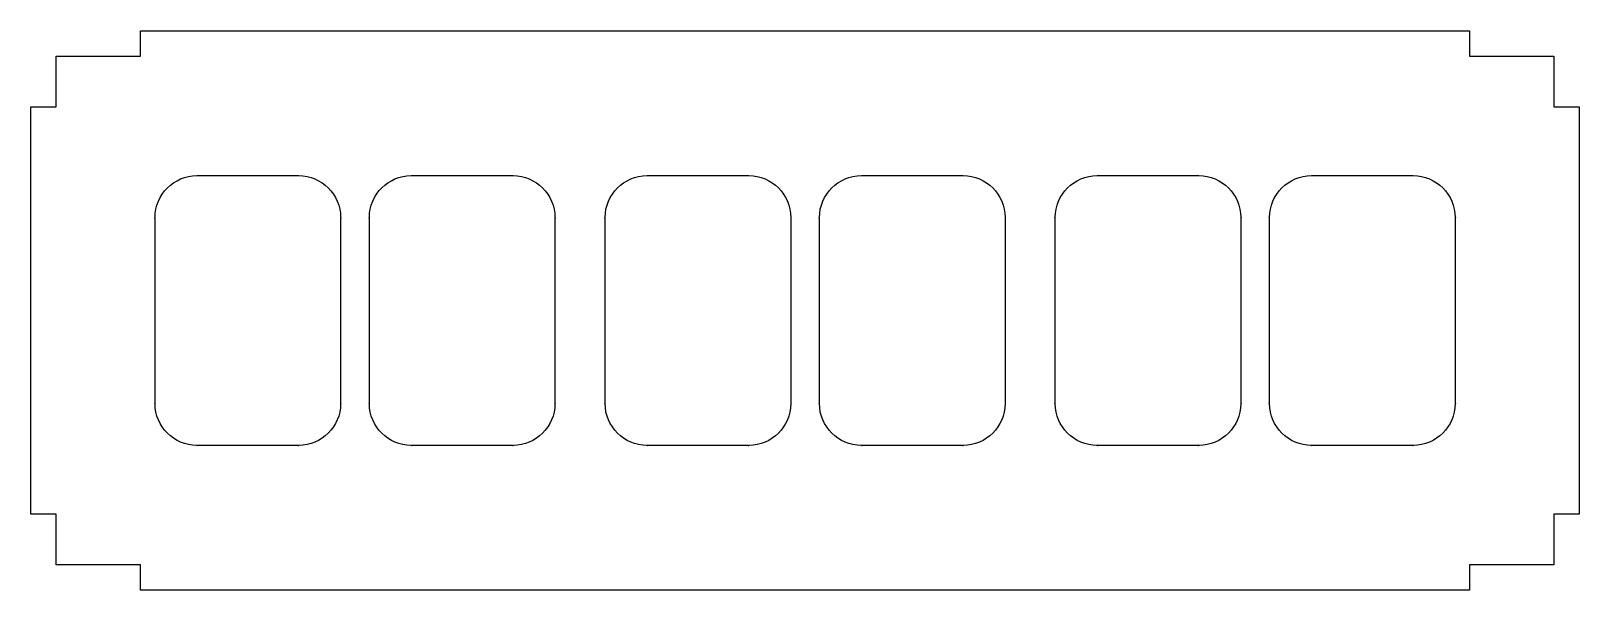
# Model space of a CAD drawing. Header units: millimetres. Extents: x -13 to 170, y -80 to -14.
import ezdxf

# ---------------------------------------------------------------- set-up
doc = ezdxf.new("R2010")
doc.units = ezdxf.units.MM
doc.layers.get('0').update_dxf_attribs({"linetype": 'CONTINUOUS'})

msp = doc.modelspace()

# ---------------------------------------------------------------- linework, layer by layer
msp.add_lwpolyline([(-13, -71.29), (-13, -23.01), (-10, -23.01), (-10, -17.01), (0, -17.01), (0, -14.01), (157.46, -14.01), (157.46, -17.01), (167.46, -17.01), (167.46, -23.01), (170.46, -23.01), (170.46, -71.29), (167.46, -71.29), (167.46, -77.29), (157.46, -77.29), (157.46, -80.29), (0, -80.29), (0, -77.29), (-10, -77.29), (-10, -71.29)], close=True)
for points in [[(1.7, -58.19, -1.000024), (1.7, -58.13), (1.7, -36.19, -1.000024), (1.7, -36.13, -0.410485), (6.67, -31.16, -1.003179), (6.73, -31.16), (18.67, -31.16, -1.003179), (18.73, -31.16, -0.410485), (23.7, -36.13, -1.003179), (23.7, -36.19), (23.7, -58.13, -1.003179), (23.7, -58.19, -0.410485), (18.73, -63.16, -1.000024), (18.67, -63.16), (6.73, -63.16, -1.000024), (6.67, -63.16, -0.410485)], [(44.13, -63.16, -1.000024), (44.07, -63.16), (32.13, -63.16, -1.000024), (32.07, -63.16, -0.410485), (27.1, -58.19, -1.000024), (27.1, -58.13), (27.1, -36.19, -1.000024), (27.1, -36.13, -0.410485), (32.07, -31.16, -1.003179), (32.13, -31.16), (44.07, -31.16, -1.003179), (44.13, -31.16, -0.410482), (49.1, -36.13, -1.001603), (49.1, -36.19), (49.1, -58.13, -1.001603), (49.1, -58.19, -0.410482)], [(55.04, -58.19, -1.001603), (55.04, -58.13), (55.04, -36.19, -1.001603), (55.04, -36.13, -0.410482), (60.01, -31.16, -1.003179), (60.07, -31.16), (72.01, -31.16, -1.003179), (72.07, -31.16, -0.410485), (77.04, -36.13, -1.003179), (77.04, -36.19), (77.04, -58.13, -1.003179), (77.04, -58.19, -0.410485), (72.07, -63.16, -1.000024), (72.01, -63.16), (60.07, -63.16, -1.000024), (60.01, -63.16, -0.410482)], [(85.41, -31.16, -1.003179), (85.47, -31.16), (97.41, -31.16, -1.003179), (97.47, -31.16, -0.410485), (102.44, -36.13, -1.003179), (102.44, -36.19), (102.44, -58.13, -1.003179), (102.44, -58.19, -0.410485), (97.47, -63.16, -1.000024), (97.41, -63.16), (85.47, -63.16, -1.000024), (85.41, -63.16, -0.410482), (80.44, -58.19, -1.001603), (80.44, -58.13), (80.44, -36.19, -1.001603), (80.44, -36.13, -0.410482)], [(125.41, -63.16, -1.000024), (125.35, -63.16), (113.41, -63.16, -1.000024), (113.35, -63.16, -0.410485), (108.38, -58.19, -1.000024), (108.38, -58.13), (108.38, -36.19, -1.000024), (108.38, -36.13, -0.410485), (113.35, -31.16, -1.003179), (113.41, -31.16), (125.35, -31.16, -1.003179), (125.41, -31.16, -0.410488), (130.38, -36.13, -1.001598), (130.38, -36.19), (130.38, -58.13, -1.001598), (130.38, -58.19, -0.410488)], [(133.78, -58.19, -1.001598), (133.78, -58.13), (133.78, -36.19, -1.001598), (133.78, -36.13, -0.410488), (138.75, -31.16, -1.003179), (138.81, -31.16), (150.75, -31.16, -1.003179), (150.81, -31.16, -0.410488), (155.78, -36.13, -1.001598), (155.78, -36.19), (155.78, -58.13, -1.001598), (155.78, -58.19, -0.410488), (150.81, -63.16, -1.000024), (150.75, -63.16), (138.81, -63.16, -1.000024), (138.75, -63.16, -0.410488)]]:
    msp.add_lwpolyline(points, format="xyb", close=True)

doc.saveas('drawing.dxf')
